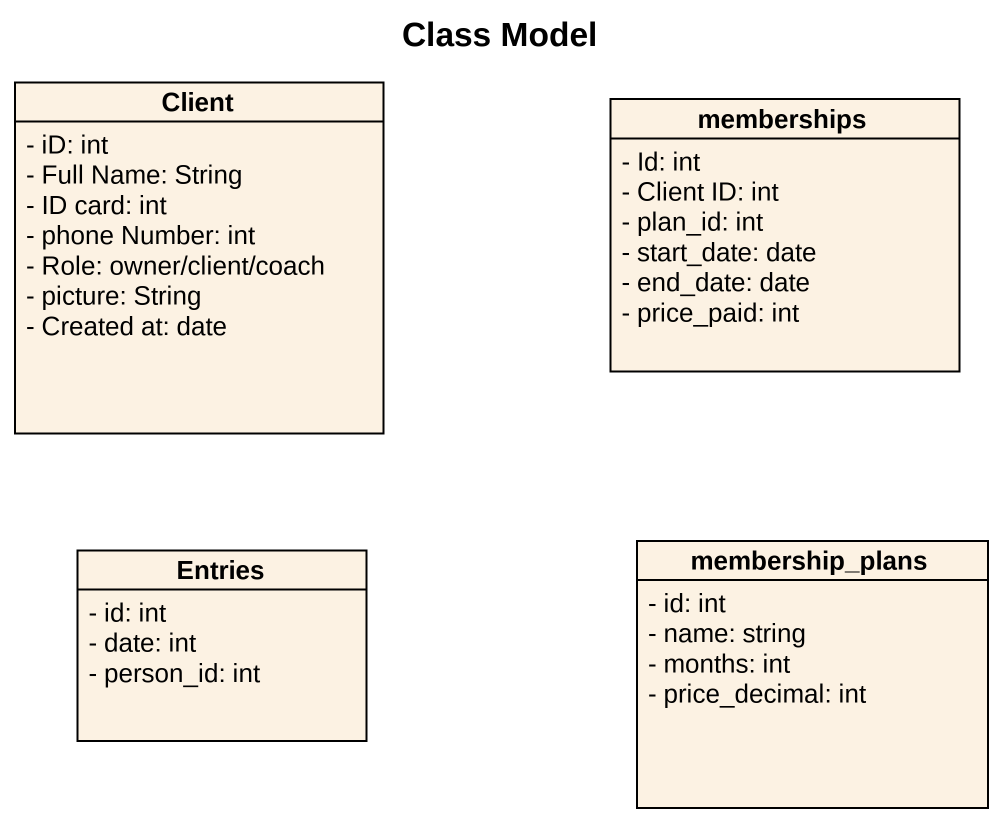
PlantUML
@startuml
title Class Model
hide circle
hide empty members
skinparam classAttributeIconSize 0
class Client {
  - iD: int
  - Full Name: String
  - ID card: int
  - phone Number: int
  - Role: owner/client/coach
  - picture: String
  - Created at: date
}
class memberships {
  - Id: int
  - Client ID: int
  - plan_id: int
  - start_date: date
  - end_date: date
  - price_paid: int
}
class Entries {
  - id: int
  - date: int
  - person_id: int
}
class membership_plans {
  - id: int
  - name: string
  - months: int
  - price_decimal: int
}
@enduml
